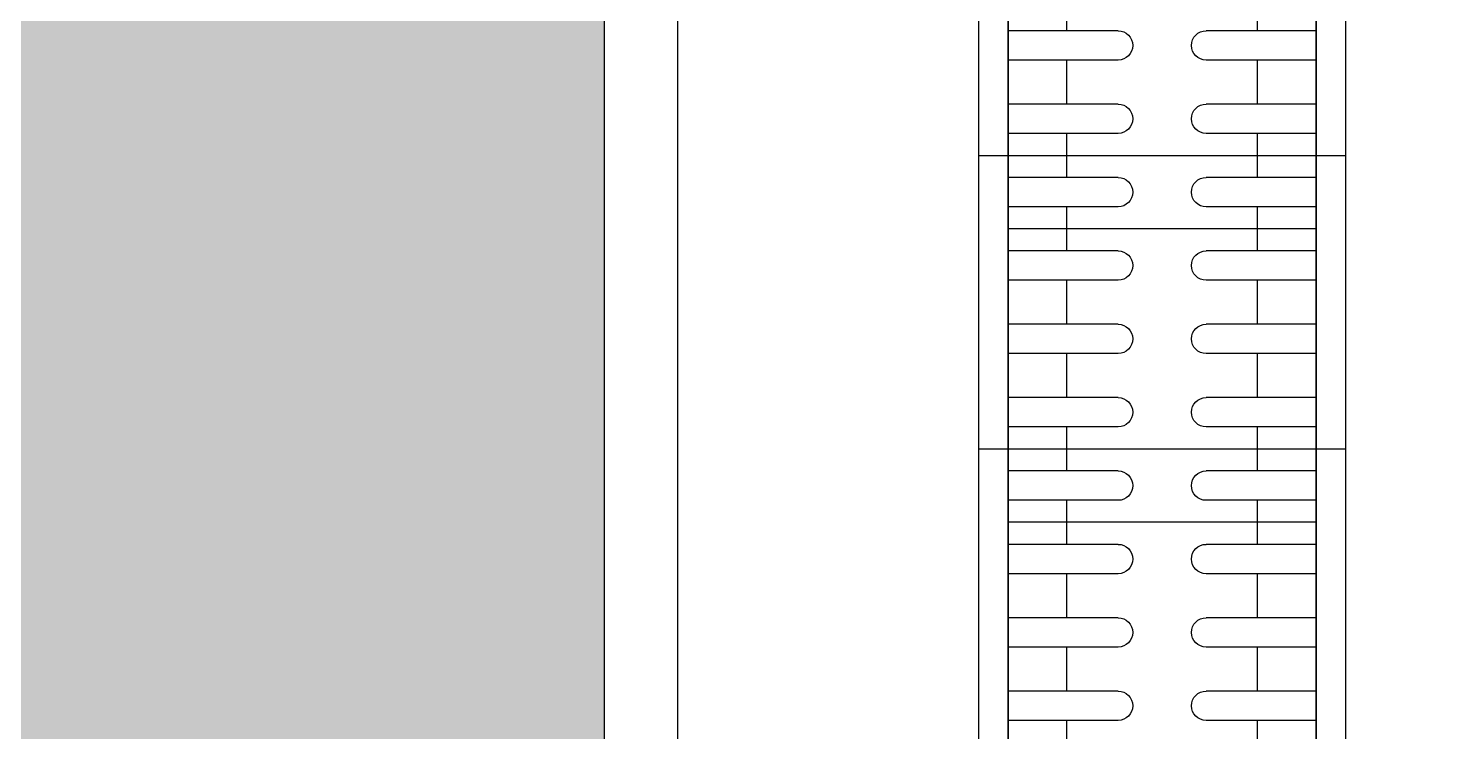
# Model space of a CAD drawing. Header units: inches. Extents: x 21 to 38546, y 13 to 15001.
# Drawn here: x 5347.12 to 5395.78, y 1193.15 to 1217.1 of the extents above; entities that cross this region are included whole.
import ezdxf

# ---------------------------------------------------------------- set-up
doc = ezdxf.new("R2010")
doc.units = ezdxf.units.IN
doc.header["$MEASUREMENT"] = 0
doc.layers.add('RAST-IST-RADYATÖR-DİNAMİK BLOK', color=83, linetype='Continuous')
for name, color, linetype, lineweight in [('Z_MİM_-KM-PATTERN-STRC', 8, 'Continuous', 25), ('Z_MİM_-KM-STRC-CONCRETE', 8, 'Continuous', 25), ('Z_MİM_-KM-WALL-PLASTER', 8, 'Continuous', 25)]:
    doc.layers.add(name, color=color, linetype=linetype, lineweight=lineweight)

# ---------------------------------------------------------------- blocks, each defined once
blk = doc.blocks.new('-KM_Kolon_ZK')
at = {"layer": 'Z_MİM_-KM-PATTERN-STRC'}
blk.add_hatch(color=256, dxfattribs=at).paths.add_polyline_path([(2009.999, 370), (2034.999, 370), (2034.999, 0), (2009.999, 0)], flags=0)
at = {"layer": 'Z_MİM_-KM-STRC-CONCRETE'}
blk.add_lwpolyline([(2009.999, 370), (2034.999, 370), (2034.999, 0), (2009.999, 0)], close=True, dxfattribs=at)
blk = doc.blocks.new('IS_RADYATOR-PLAN-110')
at = {"layer": 'RAST-IST-RADYATÖR-DİNAMİK BLOK', "color": 7}
for p, q in [((100.75, 11.5), (100.75, 7.75)), ((101.75, 11.5), (101.75, 7.75)), ((103.25, 11.5), (103.25, 7.75)), ((104.25, 11.5), (104.25, 7.75)), ((105.75, 11.5), (105.75, 7.75)), ((106.75, 11.5), (106.75, 7.75)), ((100, 9.5), (100.75, 9.5)), ((101.75, 9.5), (102.5, 9.5)), ((102.5, 9.5), (103.25, 9.5)), ((104.25, 9.5), (105, 9.5)), ((105, 9.5), (105.75, 9.5)), ((106.75, 9.5), (107.5, 9.5)), ((100.75, 4.75), (100.75, 1)), ((101.75, 4.75), (101.75, 1)), ((103.25, 4.75), (103.25, 1)), ((104.25, 4.75), (104.25, 1)), ((105.75, 4.75), (105.75, 1)), ((106.75, 4.75), (106.75, 1)), ((100, 3), (100.75, 3)), ((101.75, 3), (102.5, 3)), ((102.5, 3), (103.25, 3)), ((104.25, 3), (105, 3)), ((105, 3), (105.75, 3)), ((106.75, 3), (107.5, 3))]:
    blk.add_line(p, q, dxfattribs=at)
at = {"layer": 'RAST-IST-RADYATÖR-DİNAMİK BLOK'}
for points in [[(0, 0), (110, 0), (110, 12.5), (0, 12.5)], [(2.5, 11.5), (107.5, 11.5), (107.5, 1), (2.5, 1)]]:
    blk.add_lwpolyline(points, dxfattribs=at)
at = {"layer": 'RAST-IST-RADYATÖR-DİNAMİK BLOK', "color": 7}
for centre, start, end in [((101.25, 7.75), 180, 0), ((103.75, 7.75), 180, 0), ((106.25, 7.75), 180, 0), ((101.25, 4.75), 0, 180), ((103.75, 4.75), 0, 180), ((106.25, 4.75), 0, 180)]:
    blk.add_arc(centre, 0.5, start, end, dxfattribs=at)
blk = doc.blocks.new('IS_RADYATOR-PLAN-120')
at = {"layer": 'RAST-IST-RADYATÖR-DİNAMİK BLOK', "color": 7}
for p, q in [((100.75, 11.5), (100.75, 7.75)), ((101.75, 11.5), (101.75, 7.75)), ((103.25, 11.5), (103.25, 7.75)), ((104.25, 11.5), (104.25, 7.75)), ((105.75, 11.5), (105.75, 7.75)), ((106.75, 11.5), (106.75, 7.75)), ((108.25, 11.5), (108.25, 7.75)), ((109.25, 11.5), (109.25, 7.75)), ((110.75, 11.5), (110.75, 7.75)), ((111.75, 11.5), (111.75, 7.75)), ((113.25, 11.5), (113.25, 7.75)), ((114.25, 11.5), (114.25, 7.75)), ((115.75, 11.5), (115.75, 7.75)), ((116.75, 11.5), (116.75, 7.75)), ((100, 9.5), (100.75, 9.5)), ((101.75, 9.5), (102.5, 9.5)), ((102.5, 9.5), (103.25, 9.5)), ((104.25, 9.5), (105, 9.5)), ((105, 9.5), (105.75, 9.5)), ((106.75, 9.5), (107.5, 9.5)), ((107.5, 9.5), (108.25, 9.5)), ((109.25, 9.5), (110, 9.5)), ((110, 9.5), (110.75, 9.5)), ((111.75, 9.5), (112.5, 9.5)), ((112.5, 9.5), (113.25, 9.5)), ((114.25, 9.5), (115, 9.5)), ((115, 9.5), (115.75, 9.5)), ((116.75, 9.5), (117.5, 9.5)), ((100.75, 4.75), (100.75, 1)), ((101.75, 4.75), (101.75, 1)), ((103.25, 4.75), (103.25, 1)), ((104.25, 4.75), (104.25, 1)), ((105.75, 4.75), (105.75, 1)), ((106.75, 4.75), (106.75, 1)), ((108.25, 4.75), (108.25, 1)), ((109.25, 4.75), (109.25, 1)), ((110.75, 4.75), (110.75, 1)), ((111.75, 4.75), (111.75, 1)), ((113.25, 4.75), (113.25, 1)), ((114.25, 4.75), (114.25, 1)), ((115.75, 4.75), (115.75, 1)), ((116.75, 4.75), (116.75, 1)), ((100, 3), (100.75, 3)), ((101.75, 3), (102.5, 3)), ((102.5, 3), (103.25, 3)), ((104.25, 3), (105, 3)), ((105, 3), (105.75, 3)), ((106.75, 3), (107.5, 3)), ((107.5, 3), (108.25, 3)), ((109.25, 3), (110, 3)), ((110, 3), (110.75, 3)), ((111.75, 3), (112.5, 3)), ((112.5, 3), (113.25, 3)), ((114.25, 3), (115, 3)), ((115, 3), (115.75, 3)), ((116.75, 3), (117.5, 3))]:
    blk.add_line(p, q, dxfattribs=at)
at = {"layer": 'RAST-IST-RADYATÖR-DİNAMİK BLOK'}
for points in [[(0, 0), (120, 0), (120, 12.5), (0, 12.5)], [(2.5, 11.5), (117.5, 11.5), (117.5, 1), (2.5, 1)]]:
    blk.add_lwpolyline(points, dxfattribs=at)
at = {"layer": 'RAST-IST-RADYATÖR-DİNAMİK BLOK', "color": 7}
for centre, start, end in [((101.25, 7.75), 180, 0), ((103.75, 7.75), 180, 0), ((106.25, 7.75), 180, 0), ((108.75, 7.75), 180, 0), ((111.25, 7.75), 180, 0), ((113.75, 7.75), 180, 0), ((116.25, 7.75), 180, 0), ((101.25, 4.75), 0, 180), ((103.75, 4.75), 0, 180), ((106.25, 4.75), 0, 180), ((108.75, 4.75), 0, 180), ((111.25, 4.75), 0, 180), ((113.75, 4.75), 0, 180), ((116.25, 4.75), 0, 180)]:
    blk.add_arc(centre, 0.5, start, end, dxfattribs=at)
blk = doc.blocks.new('IS_RADYATOR-PLAN-130')
at = {"layer": 'RAST-IST-RADYATÖR-DİNAMİK BLOK', "color": 7}
for p, q in [((100.75, 11.5), (100.75, 7.75)), ((101.75, 11.5), (101.75, 7.75)), ((103.25, 11.5), (103.25, 7.75)), ((104.25, 11.5), (104.25, 7.75)), ((105.75, 11.5), (105.75, 7.75)), ((106.75, 11.5), (106.75, 7.75)), ((108.25, 11.5), (108.25, 7.75)), ((109.25, 11.5), (109.25, 7.75)), ((110.75, 11.5), (110.75, 7.75)), ((111.75, 11.5), (111.75, 7.75)), ((113.25, 11.5), (113.25, 7.75)), ((114.25, 11.5), (114.25, 7.75)), ((115.75, 11.5), (115.75, 7.75)), ((116.75, 11.5), (116.75, 7.75)), ((118.25, 11.5), (118.25, 7.75)), ((119.25, 11.5), (119.25, 7.75)), ((120.75, 11.5), (120.75, 7.75)), ((121.75, 11.5), (121.75, 7.75)), ((123.25, 11.5), (123.25, 7.75)), ((124.25, 11.5), (124.25, 7.75)), ((100, 9.5), (100.75, 9.5)), ((101.75, 9.5), (102.5, 9.5)), ((102.5, 9.5), (103.25, 9.5)), ((104.25, 9.5), (105, 9.5)), ((105, 9.5), (105.75, 9.5)), ((106.75, 9.5), (107.5, 9.5)), ((107.5, 9.5), (108.25, 9.5)), ((109.25, 9.5), (110, 9.5)), ((110, 9.5), (110.75, 9.5)), ((111.75, 9.5), (112.5, 9.5)), ((112.5, 9.5), (113.25, 9.5)), ((114.25, 9.5), (115, 9.5)), ((115, 9.5), (115.75, 9.5)), ((116.75, 9.5), (117.5, 9.5)), ((117.5, 9.5), (118.25, 9.5)), ((119.25, 9.5), (120, 9.5)), ((120, 9.5), (120.75, 9.5)), ((121.75, 9.5), (122.5, 9.5)), ((122.5, 9.5), (123.25, 9.5)), ((124.25, 9.5), (125, 9.5)), ((100.75, 4.75), (100.75, 1)), ((101.75, 4.75), (101.75, 1)), ((103.25, 4.75), (103.25, 1)), ((104.25, 4.75), (104.25, 1)), ((105.75, 4.75), (105.75, 1)), ((106.75, 4.75), (106.75, 1)), ((108.25, 4.75), (108.25, 1)), ((109.25, 4.75), (109.25, 1)), ((110.75, 4.75), (110.75, 1)), ((111.75, 4.75), (111.75, 1)), ((113.25, 4.75), (113.25, 1)), ((114.25, 4.75), (114.25, 1)), ((115.75, 4.75), (115.75, 1)), ((116.75, 4.75), (116.75, 1)), ((118.25, 4.75), (118.25, 1)), ((119.25, 4.75), (119.25, 1)), ((120.75, 4.75), (120.75, 1)), ((121.75, 4.75), (121.75, 1)), ((123.25, 4.75), (123.25, 1)), ((124.25, 4.75), (124.25, 1)), ((100, 3), (100.75, 3)), ((101.75, 3), (102.5, 3)), ((102.5, 3), (103.25, 3)), ((104.25, 3), (105, 3)), ((105, 3), (105.75, 3)), ((106.75, 3), (107.5, 3)), ((107.5, 3), (108.25, 3)), ((109.25, 3), (110, 3)), ((110, 3), (110.75, 3)), ((111.75, 3), (112.5, 3)), ((112.5, 3), (113.25, 3)), ((114.25, 3), (115, 3)), ((115, 3), (115.75, 3)), ((116.75, 3), (117.5, 3)), ((117.5, 3), (118.25, 3)), ((119.25, 3), (120, 3)), ((120, 3), (120.75, 3)), ((121.75, 3), (122.5, 3)), ((122.5, 3), (123.25, 3)), ((124.25, 3), (125, 3))]:
    blk.add_line(p, q, dxfattribs=at)
at = {"layer": 'RAST-IST-RADYATÖR-DİNAMİK BLOK'}
for points in [[(0, 0), (130, 0), (130, 12.5), (0, 12.5)], [(2.5, 11.5), (127.5, 11.5), (127.5, 1), (2.5, 1)]]:
    blk.add_lwpolyline(points, dxfattribs=at)
at = {"layer": 'RAST-IST-RADYATÖR-DİNAMİK BLOK', "color": 7}
for centre, start, end in [((101.25, 7.75), 180, 0), ((103.75, 7.75), 180, 0), ((106.25, 7.75), 180, 0), ((108.75, 7.75), 180, 0), ((111.25, 7.75), 180, 0), ((113.75, 7.75), 180, 0), ((116.25, 7.75), 180, 0), ((118.75, 7.75), 180, 0), ((121.25, 7.75), 180, 0), ((123.75, 7.75), 180, 0), ((101.25, 4.75), 0, 180), ((103.75, 4.75), 0, 180), ((106.25, 4.75), 0, 180), ((108.75, 4.75), 0, 180), ((111.25, 4.75), 0, 180), ((113.75, 4.75), 0, 180), ((116.25, 4.75), 0, 180), ((118.75, 4.75), 0, 180), ((121.25, 4.75), 0, 180), ((123.75, 4.75), 0, 180)]:
    blk.add_arc(centre, 0.5, start, end, dxfattribs=at)
blk = doc.blocks.new('IS_RADYATOR-PLAN-140')
at = {"layer": 'RAST-IST-RADYATÖR-DİNAMİK BLOK', "color": 7}
for p, q in [((100.75, 11.5), (100.75, 7.75)), ((101.75, 11.5), (101.75, 7.75)), ((103.25, 11.5), (103.25, 7.75)), ((104.25, 11.5), (104.25, 7.75)), ((105.75, 11.5), (105.75, 7.75)), ((106.75, 11.5), (106.75, 7.75)), ((108.25, 11.5), (108.25, 7.75)), ((109.25, 11.5), (109.25, 7.75)), ((110.75, 11.5), (110.75, 7.75)), ((111.75, 11.5), (111.75, 7.75)), ((113.25, 11.5), (113.25, 7.75)), ((114.25, 11.5), (114.25, 7.75)), ((115.75, 11.5), (115.75, 7.75)), ((116.75, 11.5), (116.75, 7.75)), ((118.25, 11.5), (118.25, 7.75)), ((119.25, 11.5), (119.25, 7.75)), ((120.75, 11.5), (120.75, 7.75)), ((121.75, 11.5), (121.75, 7.75)), ((123.25, 11.5), (123.25, 7.75)), ((124.25, 11.5), (124.25, 7.75)), ((100, 9.5), (100.75, 9.5)), ((101.75, 9.5), (102.5, 9.5)), ((102.5, 9.5), (103.25, 9.5)), ((104.25, 9.5), (105, 9.5)), ((105, 9.5), (105.75, 9.5)), ((106.75, 9.5), (107.5, 9.5)), ((107.5, 9.5), (108.25, 9.5)), ((109.25, 9.5), (110, 9.5)), ((110, 9.5), (110.75, 9.5)), ((111.75, 9.5), (112.5, 9.5)), ((112.5, 9.5), (113.25, 9.5)), ((114.25, 9.5), (115, 9.5)), ((115, 9.5), (115.75, 9.5)), ((116.75, 9.5), (117.5, 9.5)), ((117.5, 9.5), (118.25, 9.5)), ((119.25, 9.5), (120, 9.5)), ((120, 9.5), (120.75, 9.5)), ((121.75, 9.5), (122.5, 9.5)), ((122.5, 9.5), (123.25, 9.5)), ((124.25, 9.5), (125, 9.5)), ((100.75, 4.75), (100.75, 1)), ((101.75, 4.75), (101.75, 1)), ((103.25, 4.75), (103.25, 1)), ((104.25, 4.75), (104.25, 1)), ((105.75, 4.75), (105.75, 1)), ((106.75, 4.75), (106.75, 1)), ((108.25, 4.75), (108.25, 1)), ((109.25, 4.75), (109.25, 1)), ((110.75, 4.75), (110.75, 1)), ((111.75, 4.75), (111.75, 1)), ((113.25, 4.75), (113.25, 1)), ((114.25, 4.75), (114.25, 1)), ((115.75, 4.75), (115.75, 1)), ((116.75, 4.75), (116.75, 1)), ((118.25, 4.75), (118.25, 1)), ((119.25, 4.75), (119.25, 1)), ((120.75, 4.75), (120.75, 1)), ((121.75, 4.75), (121.75, 1)), ((123.25, 4.75), (123.25, 1)), ((124.25, 4.75), (124.25, 1)), ((100, 3), (100.75, 3)), ((101.75, 3), (102.5, 3)), ((102.5, 3), (103.25, 3)), ((104.25, 3), (105, 3)), ((105, 3), (105.75, 3)), ((106.75, 3), (107.5, 3)), ((107.5, 3), (108.25, 3)), ((109.25, 3), (110, 3)), ((110, 3), (110.75, 3)), ((111.75, 3), (112.5, 3)), ((112.5, 3), (113.25, 3)), ((114.25, 3), (115, 3)), ((115, 3), (115.75, 3)), ((116.75, 3), (117.5, 3)), ((117.5, 3), (118.25, 3)), ((119.25, 3), (120, 3)), ((120, 3), (120.75, 3)), ((121.75, 3), (122.5, 3)), ((122.5, 3), (123.25, 3)), ((124.25, 3), (125, 3))]:
    blk.add_line(p, q, dxfattribs=at)
at = {"layer": 'RAST-IST-RADYATÖR-DİNAMİK BLOK'}
for points in [[(0, 0), (140, 0), (140, 12.5), (0, 12.5)], [(2.5, 11.5), (137.5, 11.5), (137.5, 1), (2.5, 1)]]:
    blk.add_lwpolyline(points, dxfattribs=at)
at = {"layer": 'RAST-IST-RADYATÖR-DİNAMİK BLOK', "color": 7}
for centre, start, end in [((101.25, 7.75), 180, 0), ((103.75, 7.75), 180, 0), ((106.25, 7.75), 180, 0), ((108.75, 7.75), 180, 0), ((111.25, 7.75), 180, 0), ((113.75, 7.75), 180, 0), ((116.25, 7.75), 180, 0), ((118.75, 7.75), 180, 0), ((121.25, 7.75), 180, 0), ((123.75, 7.75), 180, 0), ((101.25, 4.75), 0, 180), ((103.75, 4.75), 0, 180), ((106.25, 4.75), 0, 180), ((108.75, 4.75), 0, 180), ((111.25, 4.75), 0, 180), ((113.75, 4.75), 0, 180), ((116.25, 4.75), 0, 180), ((118.75, 4.75), 0, 180), ((121.25, 4.75), 0, 180), ((123.75, 4.75), 0, 180)]:
    blk.add_arc(centre, 0.5, start, end, dxfattribs=at)
blk = doc.blocks.new('IS_RADYATOR-PLAN-150')
at = {"layer": 'RAST-IST-RADYATÖR-DİNAMİK BLOK', "color": 7}
for p, q in [((100.75, 11.5), (100.75, 7.75)), ((101.75, 11.5), (101.75, 7.75)), ((103.25, 11.5), (103.25, 7.75)), ((104.25, 11.5), (104.25, 7.75)), ((105.75, 11.5), (105.75, 7.75)), ((106.75, 11.5), (106.75, 7.75)), ((108.25, 11.5), (108.25, 7.75)), ((109.25, 11.5), (109.25, 7.75)), ((110.75, 11.5), (110.75, 7.75)), ((111.75, 11.5), (111.75, 7.75)), ((113.25, 11.5), (113.25, 7.75)), ((114.25, 11.5), (114.25, 7.75)), ((115.75, 11.5), (115.75, 7.75)), ((116.75, 11.5), (116.75, 7.75)), ((118.25, 11.5), (118.25, 7.75)), ((119.25, 11.5), (119.25, 7.75)), ((120.75, 11.5), (120.75, 7.75)), ((121.75, 11.5), (121.75, 7.75)), ((123.25, 11.5), (123.25, 7.75)), ((124.25, 11.5), (124.25, 7.75)), ((100, 9.5), (100.75, 9.5)), ((101.75, 9.5), (102.5, 9.5)), ((102.5, 9.5), (103.25, 9.5)), ((104.25, 9.5), (105, 9.5)), ((105, 9.5), (105.75, 9.5)), ((106.75, 9.5), (107.5, 9.5)), ((107.5, 9.5), (108.25, 9.5)), ((109.25, 9.5), (110, 9.5)), ((110, 9.5), (110.75, 9.5)), ((111.75, 9.5), (112.5, 9.5)), ((112.5, 9.5), (113.25, 9.5)), ((114.25, 9.5), (115, 9.5)), ((115, 9.5), (115.75, 9.5)), ((116.75, 9.5), (117.5, 9.5)), ((117.5, 9.5), (118.25, 9.5)), ((119.25, 9.5), (120, 9.5)), ((120, 9.5), (120.75, 9.5)), ((121.75, 9.5), (122.5, 9.5)), ((122.5, 9.5), (123.25, 9.5)), ((124.25, 9.5), (125, 9.5)), ((100.75, 4.75), (100.75, 1)), ((101.75, 4.75), (101.75, 1)), ((103.25, 4.75), (103.25, 1)), ((104.25, 4.75), (104.25, 1)), ((105.75, 4.75), (105.75, 1)), ((106.75, 4.75), (106.75, 1)), ((108.25, 4.75), (108.25, 1)), ((109.25, 4.75), (109.25, 1)), ((110.75, 4.75), (110.75, 1)), ((111.75, 4.75), (111.75, 1)), ((113.25, 4.75), (113.25, 1)), ((114.25, 4.75), (114.25, 1)), ((115.75, 4.75), (115.75, 1)), ((116.75, 4.75), (116.75, 1)), ((118.25, 4.75), (118.25, 1)), ((119.25, 4.75), (119.25, 1)), ((120.75, 4.75), (120.75, 1)), ((121.75, 4.75), (121.75, 1)), ((123.25, 4.75), (123.25, 1)), ((124.25, 4.75), (124.25, 1)), ((100, 3), (100.75, 3)), ((101.75, 3), (102.5, 3)), ((102.5, 3), (103.25, 3)), ((104.25, 3), (105, 3)), ((105, 3), (105.75, 3)), ((106.75, 3), (107.5, 3)), ((107.5, 3), (108.25, 3)), ((109.25, 3), (110, 3)), ((110, 3), (110.75, 3)), ((111.75, 3), (112.5, 3)), ((112.5, 3), (113.25, 3)), ((114.25, 3), (115, 3)), ((115, 3), (115.75, 3)), ((116.75, 3), (117.5, 3)), ((117.5, 3), (118.25, 3)), ((119.25, 3), (120, 3)), ((120, 3), (120.75, 3)), ((121.75, 3), (122.5, 3)), ((122.5, 3), (123.25, 3)), ((124.25, 3), (125, 3))]:
    blk.add_line(p, q, dxfattribs=at)
at = {"layer": 'RAST-IST-RADYATÖR-DİNAMİK BLOK'}
for points in [[(-5, 0), (145, 0), (145, 12.5), (-5, 12.5)], [(-2.5, 11.5), (142.5, 11.5), (142.5, 1), (-2.5, 1)]]:
    blk.add_lwpolyline(points, dxfattribs=at)
at = {"layer": 'RAST-IST-RADYATÖR-DİNAMİK BLOK', "color": 7}
for centre, start, end in [((101.25, 7.75), 180, 0), ((103.75, 7.75), 180, 0), ((106.25, 7.75), 180, 0), ((108.75, 7.75), 180, 0), ((111.25, 7.75), 180, 0), ((113.75, 7.75), 180, 0), ((116.25, 7.75), 180, 0), ((118.75, 7.75), 180, 0), ((121.25, 7.75), 180, 0), ((123.75, 7.75), 180, 0), ((101.25, 4.75), 0, 180), ((103.75, 4.75), 0, 180), ((106.25, 4.75), 0, 180), ((108.75, 4.75), 0, 180), ((111.25, 4.75), 0, 180), ((113.75, 4.75), 0, 180), ((116.25, 4.75), 0, 180), ((118.75, 4.75), 0, 180), ((121.25, 4.75), 0, 180), ((123.75, 4.75), 0, 180)]:
    blk.add_arc(centre, 0.5, start, end, dxfattribs=at)
blk = doc.blocks.new('IS_RADYATOR-PLAN-160')
at = {"layer": 'RAST-IST-RADYATÖR-DİNAMİK BLOK', "color": 7}
for p, q in [((100.75, 11.5), (100.75, 7.75)), ((101.75, 11.5), (101.75, 7.75)), ((103.25, 11.5), (103.25, 7.75)), ((104.25, 11.5), (104.25, 7.75)), ((105.75, 11.5), (105.75, 7.75)), ((106.75, 11.5), (106.75, 7.75)), ((108.25, 11.5), (108.25, 7.75)), ((109.25, 11.5), (109.25, 7.75)), ((110.75, 11.5), (110.75, 7.75)), ((111.75, 11.5), (111.75, 7.75)), ((113.25, 11.5), (113.25, 7.75)), ((114.25, 11.5), (114.25, 7.75)), ((115.75, 11.5), (115.75, 7.75)), ((116.75, 11.5), (116.75, 7.75)), ((118.25, 11.5), (118.25, 7.75)), ((119.25, 11.5), (119.25, 7.75)), ((120.75, 11.5), (120.75, 7.75)), ((121.75, 11.5), (121.75, 7.75)), ((123.25, 11.5), (123.25, 7.75)), ((124.25, 11.5), (124.25, 7.75)), ((100, 9.5), (100.75, 9.5)), ((101.75, 9.5), (102.5, 9.5)), ((102.5, 9.5), (103.25, 9.5)), ((104.25, 9.5), (105, 9.5)), ((105, 9.5), (105.75, 9.5)), ((106.75, 9.5), (107.5, 9.5)), ((107.5, 9.5), (108.25, 9.5)), ((109.25, 9.5), (110, 9.5)), ((110, 9.5), (110.75, 9.5)), ((111.75, 9.5), (112.5, 9.5)), ((112.5, 9.5), (113.25, 9.5)), ((114.25, 9.5), (115, 9.5)), ((115, 9.5), (115.75, 9.5)), ((116.75, 9.5), (117.5, 9.5)), ((117.5, 9.5), (118.25, 9.5)), ((119.25, 9.5), (120, 9.5)), ((120, 9.5), (120.75, 9.5)), ((121.75, 9.5), (122.5, 9.5)), ((122.5, 9.5), (123.25, 9.5)), ((124.25, 9.5), (125, 9.5)), ((100.75, 4.75), (100.75, 1)), ((101.75, 4.75), (101.75, 1)), ((103.25, 4.75), (103.25, 1)), ((104.25, 4.75), (104.25, 1)), ((105.75, 4.75), (105.75, 1)), ((106.75, 4.75), (106.75, 1)), ((108.25, 4.75), (108.25, 1)), ((109.25, 4.75), (109.25, 1)), ((110.75, 4.75), (110.75, 1)), ((111.75, 4.75), (111.75, 1)), ((113.25, 4.75), (113.25, 1)), ((114.25, 4.75), (114.25, 1)), ((115.75, 4.75), (115.75, 1)), ((116.75, 4.75), (116.75, 1)), ((118.25, 4.75), (118.25, 1)), ((119.25, 4.75), (119.25, 1)), ((120.75, 4.75), (120.75, 1)), ((121.75, 4.75), (121.75, 1)), ((123.25, 4.75), (123.25, 1)), ((124.25, 4.75), (124.25, 1)), ((100, 3), (100.75, 3)), ((101.75, 3), (102.5, 3)), ((102.5, 3), (103.25, 3)), ((104.25, 3), (105, 3)), ((105, 3), (105.75, 3)), ((106.75, 3), (107.5, 3)), ((107.5, 3), (108.25, 3)), ((109.25, 3), (110, 3)), ((110, 3), (110.75, 3)), ((111.75, 3), (112.5, 3)), ((112.5, 3), (113.25, 3)), ((114.25, 3), (115, 3)), ((115, 3), (115.75, 3)), ((116.75, 3), (117.5, 3)), ((117.5, 3), (118.25, 3)), ((119.25, 3), (120, 3)), ((120, 3), (120.75, 3)), ((121.75, 3), (122.5, 3)), ((122.5, 3), (123.25, 3)), ((124.25, 3), (125, 3))]:
    blk.add_line(p, q, dxfattribs=at)
at = {"layer": 'RAST-IST-RADYATÖR-DİNAMİK BLOK'}
for points in [[(-5, 0), (155, 0), (155, 12.5), (-5, 12.5)], [(-2.5, 11.5), (152.5, 11.5), (152.5, 1), (-2.5, 1)]]:
    blk.add_lwpolyline(points, dxfattribs=at)
at = {"layer": 'RAST-IST-RADYATÖR-DİNAMİK BLOK', "color": 7}
for centre, start, end in [((101.25, 7.75), 180, 0), ((103.75, 7.75), 180, 0), ((106.25, 7.75), 180, 0), ((108.75, 7.75), 180, 0), ((111.25, 7.75), 180, 0), ((113.75, 7.75), 180, 0), ((116.25, 7.75), 180, 0), ((118.75, 7.75), 180, 0), ((121.25, 7.75), 180, 0), ((123.75, 7.75), 180, 0), ((101.25, 4.75), 0, 180), ((103.75, 4.75), 0, 180), ((106.25, 4.75), 0, 180), ((108.75, 4.75), 0, 180), ((111.25, 4.75), 0, 180), ((113.75, 4.75), 0, 180), ((116.25, 4.75), 0, 180), ((118.75, 4.75), 0, 180), ((121.25, 4.75), 0, 180), ((123.75, 4.75), 0, 180)]:
    blk.add_arc(centre, 0.5, start, end, dxfattribs=at)
blk = doc.blocks.new('IS_RADYATOR-PLAN-170')
at = {"layer": 'RAST-IST-RADYATÖR-DİNAMİK BLOK', "color": 7}
for p, q in [((100.75, 11.5), (100.75, 7.75)), ((101.75, 11.5), (101.75, 7.75)), ((103.25, 11.5), (103.25, 7.75)), ((104.25, 11.5), (104.25, 7.75)), ((105.75, 11.5), (105.75, 7.75)), ((106.75, 11.5), (106.75, 7.75)), ((108.25, 11.5), (108.25, 7.75)), ((109.25, 11.5), (109.25, 7.75)), ((110.75, 11.5), (110.75, 7.75)), ((111.75, 11.5), (111.75, 7.75)), ((113.25, 11.5), (113.25, 7.75)), ((114.25, 11.5), (114.25, 7.75)), ((115.75, 11.5), (115.75, 7.75)), ((116.75, 11.5), (116.75, 7.75)), ((118.25, 11.5), (118.25, 7.75)), ((119.25, 11.5), (119.25, 7.75)), ((120.75, 11.5), (120.75, 7.75)), ((121.75, 11.5), (121.75, 7.75)), ((123.25, 11.5), (123.25, 7.75)), ((124.25, 11.5), (124.25, 7.75)), ((100, 9.5), (100.75, 9.5)), ((101.75, 9.5), (102.5, 9.5)), ((102.5, 9.5), (103.25, 9.5)), ((104.25, 9.5), (105, 9.5)), ((105, 9.5), (105.75, 9.5)), ((106.75, 9.5), (107.5, 9.5)), ((107.5, 9.5), (108.25, 9.5)), ((109.25, 9.5), (110, 9.5)), ((110, 9.5), (110.75, 9.5)), ((111.75, 9.5), (112.5, 9.5)), ((112.5, 9.5), (113.25, 9.5)), ((114.25, 9.5), (115, 9.5)), ((115, 9.5), (115.75, 9.5)), ((116.75, 9.5), (117.5, 9.5)), ((117.5, 9.5), (118.25, 9.5)), ((119.25, 9.5), (120, 9.5)), ((120, 9.5), (120.75, 9.5)), ((121.75, 9.5), (122.5, 9.5)), ((122.5, 9.5), (123.25, 9.5)), ((124.25, 9.5), (125, 9.5)), ((100.75, 4.75), (100.75, 1)), ((101.75, 4.75), (101.75, 1)), ((103.25, 4.75), (103.25, 1)), ((104.25, 4.75), (104.25, 1)), ((105.75, 4.75), (105.75, 1)), ((106.75, 4.75), (106.75, 1)), ((108.25, 4.75), (108.25, 1)), ((109.25, 4.75), (109.25, 1)), ((110.75, 4.75), (110.75, 1)), ((111.75, 4.75), (111.75, 1)), ((113.25, 4.75), (113.25, 1)), ((114.25, 4.75), (114.25, 1)), ((115.75, 4.75), (115.75, 1)), ((116.75, 4.75), (116.75, 1)), ((118.25, 4.75), (118.25, 1)), ((119.25, 4.75), (119.25, 1)), ((120.75, 4.75), (120.75, 1)), ((121.75, 4.75), (121.75, 1)), ((123.25, 4.75), (123.25, 1)), ((124.25, 4.75), (124.25, 1)), ((100, 3), (100.75, 3)), ((101.75, 3), (102.5, 3)), ((102.5, 3), (103.25, 3)), ((104.25, 3), (105, 3)), ((105, 3), (105.75, 3)), ((106.75, 3), (107.5, 3)), ((107.5, 3), (108.25, 3)), ((109.25, 3), (110, 3)), ((110, 3), (110.75, 3)), ((111.75, 3), (112.5, 3)), ((112.5, 3), (113.25, 3)), ((114.25, 3), (115, 3)), ((115, 3), (115.75, 3)), ((116.75, 3), (117.5, 3)), ((117.5, 3), (118.25, 3)), ((119.25, 3), (120, 3)), ((120, 3), (120.75, 3)), ((121.75, 3), (122.5, 3)), ((122.5, 3), (123.25, 3)), ((124.25, 3), (125, 3))]:
    blk.add_line(p, q, dxfattribs=at)
at = {"layer": 'RAST-IST-RADYATÖR-DİNAMİK BLOK'}
for points in [[(-5, 0), (165, 0), (165, 12.5), (-5, 12.5)], [(-2.5, 11.5), (162.5, 11.5), (162.5, 1), (-2.5, 1)]]:
    blk.add_lwpolyline(points, dxfattribs=at)
at = {"layer": 'RAST-IST-RADYATÖR-DİNAMİK BLOK', "color": 7}
for centre, start, end in [((101.25, 7.75), 180, 0), ((103.75, 7.75), 180, 0), ((106.25, 7.75), 180, 0), ((108.75, 7.75), 180, 0), ((111.25, 7.75), 180, 0), ((113.75, 7.75), 180, 0), ((116.25, 7.75), 180, 0), ((118.75, 7.75), 180, 0), ((121.25, 7.75), 180, 0), ((123.75, 7.75), 180, 0), ((101.25, 4.75), 0, 180), ((103.75, 4.75), 0, 180), ((106.25, 4.75), 0, 180), ((108.75, 4.75), 0, 180), ((111.25, 4.75), 0, 180), ((113.75, 4.75), 0, 180), ((116.25, 4.75), 0, 180), ((118.75, 4.75), 0, 180), ((121.25, 4.75), 0, 180), ((123.75, 4.75), 0, 180)]:
    blk.add_arc(centre, 0.5, start, end, dxfattribs=at)
blk = doc.blocks.new('IS_RADYATOR-PLAN-180')
at = {"layer": 'RAST-IST-RADYATÖR-DİNAMİK BLOK', "color": 7}
for p, q in [((100.75, 11.5), (100.75, 7.75)), ((101.75, 11.5), (101.75, 7.75)), ((103.25, 11.5), (103.25, 7.75)), ((104.25, 11.5), (104.25, 7.75)), ((105.75, 11.5), (105.75, 7.75)), ((106.75, 11.5), (106.75, 7.75)), ((108.25, 11.5), (108.25, 7.75)), ((109.25, 11.5), (109.25, 7.75)), ((110.75, 11.5), (110.75, 7.75)), ((111.75, 11.5), (111.75, 7.75)), ((113.25, 11.5), (113.25, 7.75)), ((114.25, 11.5), (114.25, 7.75)), ((115.75, 11.5), (115.75, 7.75)), ((116.75, 11.5), (116.75, 7.75)), ((118.25, 11.5), (118.25, 7.75)), ((119.25, 11.5), (119.25, 7.75)), ((120.75, 11.5), (120.75, 7.75)), ((121.75, 11.5), (121.75, 7.75)), ((123.25, 11.5), (123.25, 7.75)), ((124.25, 11.5), (124.25, 7.75)), ((100, 9.5), (100.75, 9.5)), ((101.75, 9.5), (102.5, 9.5)), ((102.5, 9.5), (103.25, 9.5)), ((104.25, 9.5), (105, 9.5)), ((105, 9.5), (105.75, 9.5)), ((106.75, 9.5), (107.5, 9.5)), ((107.5, 9.5), (108.25, 9.5)), ((109.25, 9.5), (110, 9.5)), ((110, 9.5), (110.75, 9.5)), ((111.75, 9.5), (112.5, 9.5)), ((112.5, 9.5), (113.25, 9.5)), ((114.25, 9.5), (115, 9.5)), ((115, 9.5), (115.75, 9.5)), ((116.75, 9.5), (117.5, 9.5)), ((117.5, 9.5), (118.25, 9.5)), ((119.25, 9.5), (120, 9.5)), ((120, 9.5), (120.75, 9.5)), ((121.75, 9.5), (122.5, 9.5)), ((122.5, 9.5), (123.25, 9.5)), ((124.25, 9.5), (125, 9.5)), ((100.75, 4.75), (100.75, 1)), ((101.75, 4.75), (101.75, 1)), ((103.25, 4.75), (103.25, 1)), ((104.25, 4.75), (104.25, 1)), ((105.75, 4.75), (105.75, 1)), ((106.75, 4.75), (106.75, 1)), ((108.25, 4.75), (108.25, 1)), ((109.25, 4.75), (109.25, 1)), ((110.75, 4.75), (110.75, 1)), ((111.75, 4.75), (111.75, 1)), ((113.25, 4.75), (113.25, 1)), ((114.25, 4.75), (114.25, 1)), ((115.75, 4.75), (115.75, 1)), ((116.75, 4.75), (116.75, 1)), ((118.25, 4.75), (118.25, 1)), ((119.25, 4.75), (119.25, 1)), ((120.75, 4.75), (120.75, 1)), ((121.75, 4.75), (121.75, 1)), ((123.25, 4.75), (123.25, 1)), ((124.25, 4.75), (124.25, 1)), ((100, 3), (100.75, 3)), ((101.75, 3), (102.5, 3)), ((102.5, 3), (103.25, 3)), ((104.25, 3), (105, 3)), ((105, 3), (105.75, 3)), ((106.75, 3), (107.5, 3)), ((107.5, 3), (108.25, 3)), ((109.25, 3), (110, 3)), ((110, 3), (110.75, 3)), ((111.75, 3), (112.5, 3)), ((112.5, 3), (113.25, 3)), ((114.25, 3), (115, 3)), ((115, 3), (115.75, 3)), ((116.75, 3), (117.5, 3)), ((117.5, 3), (118.25, 3)), ((119.25, 3), (120, 3)), ((120, 3), (120.75, 3)), ((121.75, 3), (122.5, 3)), ((122.5, 3), (123.25, 3)), ((124.25, 3), (125, 3))]:
    blk.add_line(p, q, dxfattribs=at)
at = {"layer": 'RAST-IST-RADYATÖR-DİNAMİK BLOK'}
for points in [[(-5, 0), (175, 0), (175, 12.5), (-5, 12.5)], [(-2.5, 11.5), (172.5, 11.5), (172.5, 1), (-2.5, 1)]]:
    blk.add_lwpolyline(points, dxfattribs=at)
at = {"layer": 'RAST-IST-RADYATÖR-DİNAMİK BLOK', "color": 7}
for centre, start, end in [((101.25, 7.75), 180, 0), ((103.75, 7.75), 180, 0), ((106.25, 7.75), 180, 0), ((108.75, 7.75), 180, 0), ((111.25, 7.75), 180, 0), ((113.75, 7.75), 180, 0), ((116.25, 7.75), 180, 0), ((118.75, 7.75), 180, 0), ((121.25, 7.75), 180, 0), ((123.75, 7.75), 180, 0), ((101.25, 4.75), 0, 180), ((103.75, 4.75), 0, 180), ((106.25, 4.75), 0, 180), ((108.75, 4.75), 0, 180), ((111.25, 4.75), 0, 180), ((113.75, 4.75), 0, 180), ((116.25, 4.75), 0, 180), ((118.75, 4.75), 0, 180), ((121.25, 4.75), 0, 180), ((123.75, 4.75), 0, 180)]:
    blk.add_arc(centre, 0.5, start, end, dxfattribs=at)
blk = doc.blocks.new('IS_RADYATOR-PLAN-190')
at = {"layer": 'RAST-IST-RADYATÖR-DİNAMİK BLOK', "color": 7}
for p, q in [((100.75, 11.5), (100.75, 7.75)), ((101.75, 11.5), (101.75, 7.75)), ((103.25, 11.5), (103.25, 7.75)), ((104.25, 11.5), (104.25, 7.75)), ((105.75, 11.5), (105.75, 7.75)), ((106.75, 11.5), (106.75, 7.75)), ((108.25, 11.5), (108.25, 7.75)), ((109.25, 11.5), (109.25, 7.75)), ((110.75, 11.5), (110.75, 7.75)), ((111.75, 11.5), (111.75, 7.75)), ((113.25, 11.5), (113.25, 7.75)), ((114.25, 11.5), (114.25, 7.75)), ((115.75, 11.5), (115.75, 7.75)), ((116.75, 11.5), (116.75, 7.75)), ((118.25, 11.5), (118.25, 7.75)), ((119.25, 11.5), (119.25, 7.75)), ((120.75, 11.5), (120.75, 7.75)), ((121.75, 11.5), (121.75, 7.75)), ((123.25, 11.5), (123.25, 7.75)), ((124.25, 11.5), (124.25, 7.75)), ((100, 9.5), (100.75, 9.5)), ((101.75, 9.5), (102.5, 9.5)), ((102.5, 9.5), (103.25, 9.5)), ((104.25, 9.5), (105, 9.5)), ((105, 9.5), (105.75, 9.5)), ((106.75, 9.5), (107.5, 9.5)), ((107.5, 9.5), (108.25, 9.5)), ((109.25, 9.5), (110, 9.5)), ((110, 9.5), (110.75, 9.5)), ((111.75, 9.5), (112.5, 9.5)), ((112.5, 9.5), (113.25, 9.5)), ((114.25, 9.5), (115, 9.5)), ((115, 9.5), (115.75, 9.5)), ((116.75, 9.5), (117.5, 9.5)), ((117.5, 9.5), (118.25, 9.5)), ((119.25, 9.5), (120, 9.5)), ((120, 9.5), (120.75, 9.5)), ((121.75, 9.5), (122.5, 9.5)), ((122.5, 9.5), (123.25, 9.5)), ((124.25, 9.5), (125, 9.5)), ((100.75, 4.75), (100.75, 1)), ((101.75, 4.75), (101.75, 1)), ((103.25, 4.75), (103.25, 1)), ((104.25, 4.75), (104.25, 1)), ((105.75, 4.75), (105.75, 1)), ((106.75, 4.75), (106.75, 1)), ((108.25, 4.75), (108.25, 1)), ((109.25, 4.75), (109.25, 1)), ((110.75, 4.75), (110.75, 1)), ((111.75, 4.75), (111.75, 1)), ((113.25, 4.75), (113.25, 1)), ((114.25, 4.75), (114.25, 1)), ((115.75, 4.75), (115.75, 1)), ((116.75, 4.75), (116.75, 1)), ((118.25, 4.75), (118.25, 1)), ((119.25, 4.75), (119.25, 1)), ((120.75, 4.75), (120.75, 1)), ((121.75, 4.75), (121.75, 1)), ((123.25, 4.75), (123.25, 1)), ((124.25, 4.75), (124.25, 1)), ((100, 3), (100.75, 3)), ((101.75, 3), (102.5, 3)), ((102.5, 3), (103.25, 3)), ((104.25, 3), (105, 3)), ((105, 3), (105.75, 3)), ((106.75, 3), (107.5, 3)), ((107.5, 3), (108.25, 3)), ((109.25, 3), (110, 3)), ((110, 3), (110.75, 3)), ((111.75, 3), (112.5, 3)), ((112.5, 3), (113.25, 3)), ((114.25, 3), (115, 3)), ((115, 3), (115.75, 3)), ((116.75, 3), (117.5, 3)), ((117.5, 3), (118.25, 3)), ((119.25, 3), (120, 3)), ((120, 3), (120.75, 3)), ((121.75, 3), (122.5, 3)), ((122.5, 3), (123.25, 3)), ((124.25, 3), (125, 3))]:
    blk.add_line(p, q, dxfattribs=at)
at = {"layer": 'RAST-IST-RADYATÖR-DİNAMİK BLOK'}
for points in [[(-5, 0), (185, 0), (185, 12.5), (-5, 12.5)], [(182.5, 11.5), (-2.5, 11.5), (-2.5, 1), (182.5, 1)]]:
    blk.add_lwpolyline(points, dxfattribs=at)
at = {"layer": 'RAST-IST-RADYATÖR-DİNAMİK BLOK', "color": 7}
for centre, start, end in [((101.25, 7.75), 180, 0), ((103.75, 7.75), 180, 0), ((106.25, 7.75), 180, 0), ((108.75, 7.75), 180, 0), ((111.25, 7.75), 180, 0), ((113.75, 7.75), 180, 0), ((116.25, 7.75), 180, 0), ((118.75, 7.75), 180, 0), ((121.25, 7.75), 180, 0), ((123.75, 7.75), 180, 0), ((101.25, 4.75), 0, 180), ((103.75, 4.75), 0, 180), ((106.25, 4.75), 0, 180), ((108.75, 4.75), 0, 180), ((111.25, 4.75), 0, 180), ((113.75, 4.75), 0, 180), ((116.25, 4.75), 0, 180), ((118.75, 4.75), 0, 180), ((121.25, 4.75), 0, 180), ((123.75, 4.75), 0, 180)]:
    blk.add_arc(centre, 0.5, start, end, dxfattribs=at)
blk = doc.blocks.new('IS_RADYATOR-PLAN-200')
at = {"layer": 'RAST-IST-RADYATÖR-DİNAMİK BLOK', "color": 7}
for p, q in [((105.75, 11.5), (105.75, 7.75)), ((106.75, 11.5), (106.75, 7.75)), ((108.25, 11.5), (108.25, 7.75)), ((109.25, 11.5), (109.25, 7.75)), ((110.75, 11.5), (110.75, 7.75)), ((111.75, 11.5), (111.75, 7.75)), ((113.25, 11.5), (113.25, 7.75)), ((114.25, 11.5), (114.25, 7.75)), ((115.75, 11.5), (115.75, 7.75)), ((116.75, 11.5), (116.75, 7.75)), ((118.25, 11.5), (118.25, 7.75)), ((119.25, 11.5), (119.25, 7.75)), ((120.75, 11.5), (120.75, 7.75)), ((121.75, 11.5), (121.75, 7.75)), ((123.25, 11.5), (123.25, 7.75)), ((124.25, 11.5), (124.25, 7.75)), ((125.75, 11.5), (125.75, 7.75)), ((126.75, 11.5), (126.75, 7.75)), ((128.25, 11.5), (128.25, 7.75)), ((129.25, 11.5), (129.25, 7.75)), ((105, 9.5), (105.75, 9.5)), ((106.75, 9.5), (107.5, 9.5)), ((107.5, 9.5), (108.25, 9.5)), ((109.25, 9.5), (110, 9.5)), ((110, 9.5), (110.75, 9.5)), ((111.75, 9.5), (112.5, 9.5)), ((112.5, 9.5), (113.25, 9.5)), ((114.25, 9.5), (115, 9.5)), ((115, 9.5), (115.75, 9.5)), ((116.75, 9.5), (117.5, 9.5)), ((117.5, 9.5), (118.25, 9.5)), ((119.25, 9.5), (120, 9.5)), ((120, 9.5), (120.75, 9.5)), ((121.75, 9.5), (122.5, 9.5)), ((122.5, 9.5), (123.25, 9.5)), ((124.25, 9.5), (125, 9.5)), ((125, 9.5), (125.75, 9.5)), ((126.75, 9.5), (127.5, 9.5)), ((127.5, 9.5), (128.25, 9.5)), ((129.25, 9.5), (130, 9.5)), ((105.75, 4.75), (105.75, 1)), ((106.75, 4.75), (106.75, 1)), ((108.25, 4.75), (108.25, 1)), ((109.25, 4.75), (109.25, 1)), ((110.75, 4.75), (110.75, 1)), ((111.75, 4.75), (111.75, 1)), ((113.25, 4.75), (113.25, 1)), ((114.25, 4.75), (114.25, 1)), ((115.75, 4.75), (115.75, 1)), ((116.75, 4.75), (116.75, 1)), ((118.25, 4.75), (118.25, 1)), ((119.25, 4.75), (119.25, 1)), ((120.75, 4.75), (120.75, 1)), ((121.75, 4.75), (121.75, 1)), ((123.25, 4.75), (123.25, 1)), ((124.25, 4.75), (124.25, 1)), ((125.75, 4.75), (125.75, 1)), ((126.75, 4.75), (126.75, 1)), ((128.25, 4.75), (128.25, 1)), ((129.25, 4.75), (129.25, 1)), ((105, 3), (105.75, 3)), ((106.75, 3), (107.5, 3)), ((107.5, 3), (108.25, 3)), ((109.25, 3), (110, 3)), ((110, 3), (110.75, 3)), ((111.75, 3), (112.5, 3)), ((112.5, 3), (113.25, 3)), ((114.25, 3), (115, 3)), ((115, 3), (115.75, 3)), ((116.75, 3), (117.5, 3)), ((117.5, 3), (118.25, 3)), ((119.25, 3), (120, 3)), ((120, 3), (120.75, 3)), ((121.75, 3), (122.5, 3)), ((122.5, 3), (123.25, 3)), ((124.25, 3), (125, 3)), ((125, 3), (125.75, 3)), ((126.75, 3), (127.5, 3)), ((127.5, 3), (128.25, 3)), ((129.25, 3), (130, 3))]:
    blk.add_line(p, q, dxfattribs=at)
at = {"layer": 'RAST-IST-RADYATÖR-DİNAMİK BLOK'}
for points in [[(0, 0), (200, 0), (200, 12.5), (0, 12.5)], [(2.5, 11.5), (197.5, 11.5), (197.5, 1), (2.5, 1)]]:
    blk.add_lwpolyline(points, dxfattribs=at)
at = {"layer": 'RAST-IST-RADYATÖR-DİNAMİK BLOK', "color": 7}
for centre, start, end in [((106.25, 7.75), 180, 0), ((108.75, 7.75), 180, 0), ((111.25, 7.75), 180, 0), ((113.75, 7.75), 180, 0), ((116.25, 7.75), 180, 0), ((118.75, 7.75), 180, 0), ((121.25, 7.75), 180, 0), ((123.75, 7.75), 180, 0), ((126.25, 7.75), 180, 0), ((128.75, 7.75), 180, 0), ((106.25, 4.75), 0, 180), ((108.75, 4.75), 0, 180), ((111.25, 4.75), 0, 180), ((113.75, 4.75), 0, 180), ((116.25, 4.75), 0, 180), ((118.75, 4.75), 0, 180), ((121.25, 4.75), 0, 180), ((123.75, 4.75), 0, 180), ((126.25, 4.75), 0, 180), ((128.75, 4.75), 0, 180)]:
    blk.add_arc(centre, 0.5, start, end, dxfattribs=at)
blk = doc.blocks.new('IS_U4736')
for name, p in [('IS_RADYATOR-PLAN-110', (0, 0)), ('IS_RADYATOR-PLAN-120', (0, 0)), ('IS_RADYATOR-PLAN-130', (0, 0)), ('IS_RADYATOR-PLAN-140', (0, 0)), ('IS_RADYATOR-PLAN-150', (0, 0)), ('IS_RADYATOR-PLAN-160', (0, 0)), ('IS_RADYATOR-PLAN-170', (0, 0)), ('IS_RADYATOR-PLAN-180', (0, 0)), ('IS_RADYATOR-PLAN-190', (0, 0)), ('IS_RADYATOR-PLAN-200', (-5, 0))]:
    blk.add_blockref(name, p)

msp = doc.modelspace()

# ---------------------------------------------------------------- linework, layer by layer
at = {"layer": 'Z_MİM_-KM-WALL-PLASTER'}
msp.add_lwpolyline([(5344.258, 1354.583), (5369.257, 1354.583), (5369.257, 1004.583), (5744.258, 1004.583), (5744.258, 1634.583), (5339.258, 1634.583), (5339.258, 1664.584), (5494.257, 1664.584), (5494.257, 1654.582), (5744.258, 1654.582), (5744.258, 1664.595), (6814.258, 1664.583)], dxfattribs=at)

# ---------------------------------------------------------------- block references
at = {"layer": 'RAST-IST-RADYATÖR-DİNAMİK BLOK', "xscale": -1, "rotation": 270}
msp.add_blockref('IS_U4736', (5379.527, 1092.78), dxfattribs=at)
at = {"layer": 'Z_MİM_-KM-STRC-CONCRETE'}
msp.add_blockref('-KM_Kolon_ZK', (3331.758, 982.083), dxfattribs=at)

doc.saveas('drawing.dxf')
